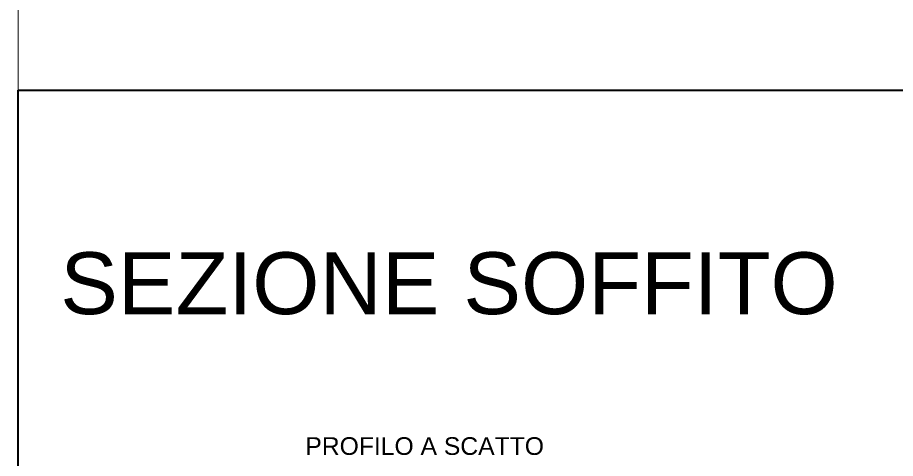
# Model space of a CAD drawing. Header units: millimetres. Extents: x 24747 to 137666, y -34589 to 43444.
# Drawn here: x 125623 to 127002, y 4726 to 5418 of the extents above; entities that cross this region are included whole.
import ezdxf

# ---------------------------------------------------------------- set-up
doc = ezdxf.new("R2010")
doc.units = ezdxf.units.MM
doc.header["$LTSCALE"] = 10
doc.layers.add('Pannelli', color=7, linetype='Continuous')
doc.styles.add('ARIAL', font='arial.ttf')

msp = doc.modelspace()

# ---------------------------------------------------------------- linework, layer by layer
at = {"layer": 'Pannelli'}
for p, q in [((125624.31754, 5304.33696), (129780.34747, 5304.33696)), ((125624.31754, 3641.92499), (125624.31754, 5304.33696))]:
    msp.add_line(p, q, dxfattribs=at)
at = {"layer": 'Pannelli', "const_width": 2}
msp.add_lwpolyline([(125624.31754, 10842.27444), (125624.31754, 5304.33696), (129780.34747, 5304.33696), (129780.34747, 10842.27444), (125624.31754, 10842.27444)], dxfattribs=at)

# ---------------------------------------------------------------- texts
at = {"layer": 'Pannelli', "style": 'ARIAL'}
for s, height, p in [('SEZIONE SOFFITO', 97.1448279, (125690.38756, 4952.68961)), ('PROFILO A SCATTO', 27.7556651, (126075.44753, 4731.82796))]:
    msp.add_text(s, height=height, dxfattribs=at).set_placement(p)

doc.saveas('drawing.dxf')
